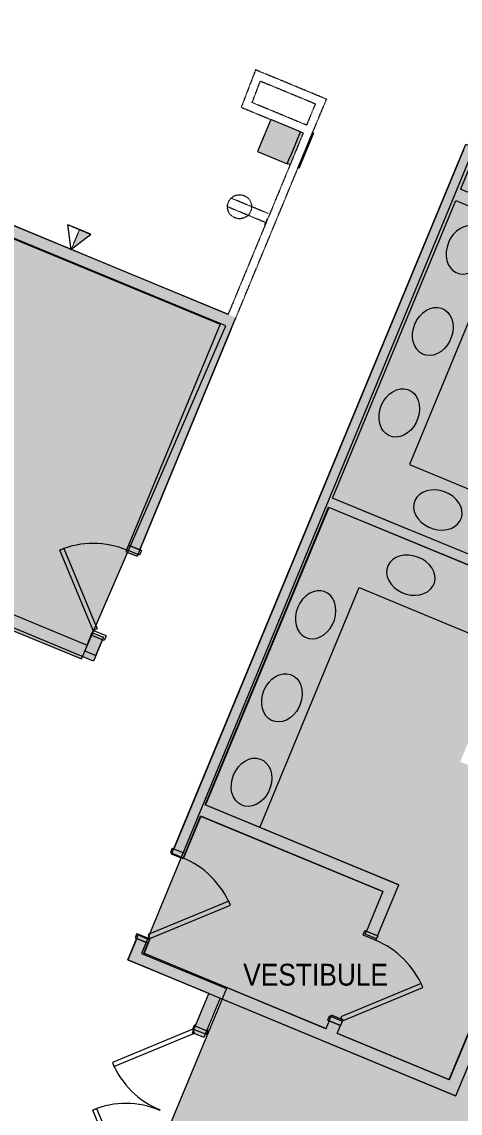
# Model space of a CAD drawing. Header units: inches. Extents: x 488 to 2071, y 800 to 2512.
# Drawn here: x 914.7 to 1095, y 1065.3 to 1514.4 of the extents above; entities that cross this region are included whole.
import ezdxf

# ---------------------------------------------------------------- set-up
doc = ezdxf.new("R2010")
doc.units = ezdxf.units.IN
doc.header["$MEASUREMENT"] = 0
doc.linetypes.add('Demolished', pattern=[0.1875, 0.125, -0.0625])
for name, color, linetype, lineweight in [('A-ANNO-NOTE', 131, 'Demolished', 9), ('A-DETL-GENF', 92, 'Continuous', 9), ('A-DETL-THIN', 151, 'Continuous', 9), ('A-DOOR', 31, 'Demolished', 9), ('A-DOOR-FRAM', 31, 'Demolished', 20), ('A-Flor-Shel-Text', 8, 'Continuous', 9), ('A-Flor-Shel-Tptn', 8, 'Continuous', 9), ('A-WALL', 113, 'Demolished', 9), ('A-WALL-PATT', 111, 'Continuous', 13), ('A-Wall-Shel', 8, 'Continuous', 9), ('A-Wall-Shel-Fill', 8, 'Continuous', 9), ('AI-Wall-Corr', 8, 'Continuous', 9), ('AI-Wall-Demz-E', 8, 'Continuous', 9), ('AI-Wall-Fill-E-2', 8, 'Continuous', 9), ('E-ELEC-FIXT', 91, 'Demolished', 9), ('I-WALL', 2, 'Demolished', 9), ('P-Fixt-Shel', 8, 'Continuous', 9), ('S-Cols', 8, 'Continuous', 9), ('S-Cols-Fill', 8, 'Continuous', 9)]:
    doc.layers.add(name, color=color, linetype=linetype, lineweight=lineweight)
doc.styles.add('Stylus BT', font='stylu.ttf', dxfattribs={"width": 0.9, "height": 9})

# ---------------------------------------------------------------- blocks, each defined once
blk = doc.blocks.new('Revit Link EDITED_dwg_SINK1-5488117-Level 1 DEMOLITION')
at = {"layer": 'A-Flor-Shel-Tptn', "color": 7, "flags": 128}
blk.add_lwpolyline([(0, 20.04), (-1.93, 19.9), (-3.8, 19.47), (-5.53, 18.77), (-7.05, 17.84), (-8.33, 16.69), (-9.3, 15.38), (-9.93, 13.94), (-10.21, 12.44), (-10.12, 10.93), (-9.66, 9.45), (-8.85, 8.07), (-7.72, 6.84), (-6.32, 5.79), (-4.68, 4.97), (-2.88, 4.41), (-0.97, 4.12), (0.97, 4.12), (2.88, 4.41), (4.69, 4.97), (6.32, 5.79), (7.73, 6.84), (8.86, 8.07), (9.67, 9.45), (10.12, 10.93), (10.22, 12.44), (9.94, 13.94), (9.3, 15.38), (8.33, 16.69), (7.06, 17.84), (5.53, 18.77), (3.8, 19.47), (1.94, 19.9)], close=True, dxfattribs=at)
blk = doc.blocks.new('Revit Link EDITED_dwg_SINK1-5488118-Level 1 DEMOLITION')
at = {"layer": 'A-Flor-Shel-Tptn', "color": 7, "flags": 128}
blk.add_lwpolyline([(0, 20.04), (-1.93, 19.9), (-3.8, 19.47), (-5.53, 18.77), (-7.05, 17.84), (-8.33, 16.69), (-9.3, 15.38), (-9.93, 13.94), (-10.21, 12.44), (-10.12, 10.93), (-9.66, 9.45), (-8.85, 8.07), (-7.72, 6.84), (-6.32, 5.79), (-4.68, 4.97), (-2.88, 4.41), (-0.97, 4.12), (0.97, 4.12), (2.88, 4.41), (4.69, 4.97), (6.32, 5.79), (7.73, 6.84), (8.86, 8.07), (9.67, 9.45), (10.12, 10.93), (10.22, 12.44), (9.94, 13.94), (9.3, 15.38), (8.33, 16.69), (7.06, 17.84), (5.53, 18.77), (3.8, 19.47), (1.94, 19.9)], close=True, dxfattribs=at)
blk = doc.blocks.new('Revit Link EDITED_dwg-5488103-Level 1 DEMOLITION')
at = {"layer": 'A-Wall-Shel-Fill'}
h = blk.add_hatch(color=7, dxfattribs=at)
h.paths.add_polyline_path([(1093.09, 1072.46), (1093.09, 1072.55), (958.28, 1128.39), (961.92, 1137.17), (966.54, 1135.25), (964.82, 1131.09), (1039.75, 1100.05), (1039.75, 1100.14), (964.91, 1131.14), (967.2, 1136.69), (962.47, 1138.65), (958.2, 1128.34), (1092.96, 1072.51)], flags=0)
h.paths.add_polyline_path([(1090.47, 1079.05), (1112.12, 1131.32), (1112.07, 1131.34), (1090.45, 1079.14), (1044.4, 1098.22), (1044.4, 1098.13), (1090.45, 1079.06)], flags=0)
h.paths.add_polyline_path([(1229.59, 1080.58), (1230.33, 1082.36), (1114.81, 1130.2), (1225.47, 1082.36)], flags=0)
h.paths.add_polyline_path([(1045.71, 1101.38), (1046.7, 1103.76), (1042.08, 1105.67), (1041.09, 1103.29), (1044.4, 1101.92)], flags=0)
h.paths.add_polyline_path([(1060.48, 1137.02), (1069.67, 1159.24), (990.18, 1192.17), (1040.89, 1314.58), (1123.94, 1280.18), (1124.02, 1280.36), (1040.85, 1314.66), (990.12, 1192.17), (1069.67, 1159.22), (1061.02, 1138.33), (1056.4, 1140.24), (1055.86, 1138.93), (1057.31, 1138.33)], flags=0)
h.paths.add_polyline_path([(1063.13, 1156.49), (1063.13, 1156.51), (988.19, 1187.52), (981.85, 1172.21), (977.23, 1174.12), (1096.38, 1461.73), (1100.98, 1459.83), (1095.03, 1445.46), (1171.09, 1414), (1177.03, 1428.33), (1181.65, 1426.42), (1173.78, 1407.43), (1093.12, 1440.84), (1042.38, 1318.35), (1051.45, 1314.66), (1042.46, 1318.38), (1093.17, 1440.79), (1173.81, 1407.43), (1182.62, 1428.69), (1177.95, 1430.63), (1171.06, 1414), (1095.1, 1445.46), (1101.98, 1462.1), (1097.25, 1464.05), (976.24, 1171.91), (980.98, 1169.95), (988.25, 1187.5), (1063.1, 1156.5)], flags=0)
h.paths.add_polyline_path([(1102.36, 1206.86), (1102.36, 1206.86), (1102.35, 1206.86)], flags=0)
h.paths.add_polyline_path([(1102.37, 1206.87), (1128.37, 1269.63), (1128.27, 1269.67), (1102.89, 1208.14)], flags=0)
h.paths.add_polyline_path([(1129.99, 1273.29), (1134.66, 1284.58), (1134.45, 1284.66), (1129.79, 1273.37)], flags=0)
h.paths.add_polyline_path([(1136.1, 1288.31), (1162.11, 1351.08), (1161.87, 1351.18), (1135.97, 1288.36)], flags=0)
blk.add_hatch(color=7, dxfattribs=at).paths.add_polyline_path([(989.53, 1096.46), (996.21, 1112.59), (991.59, 1114.5), (984.91, 1098.37)], flags=0)
at = {"layer": 'AI-Wall-Fill-E-2'}
h = blk.add_hatch(color=7, dxfattribs=at)
h.paths.add_polyline_path([(888.45, 1226.24), (905.48, 1267.36), (944.19, 1251.32), (948.28, 1261.18), (943.66, 1263.09), (943.21, 1262.01), (947.83, 1260.1), (945.15, 1253.63), (940.53, 1255.55), (941.49, 1257.86), (902.78, 1273.89), (883.83, 1228.16)], flags=0)
h.paths.add_polyline_path([(962.05, 1294.44), (963.13, 1297.06), (958.51, 1298.96), (957.43, 1296.35), (958.51, 1295.9)], flags=0)
h.paths.add_polyline_path([(999.5, 1393.97), (999.49, 1394.02), (998.8, 1394.26)], flags=0)
h.paths.add_polyline_path([(859.14, 1452.11), (859.14, 1452.16), (849.7, 1456.02)], flags=0)
h.paths.add_polyline_path([(847.08, 1457.1), (847.08, 1457.15), (805.47, 1474.39), (805.47, 1474.34), (844.29, 1458.26)], flags=0)
h.paths.add_polyline_path([(805.56, 1487.46), (838.83, 1565.84), (838.77, 1565.99), (819.74, 1521)], flags=0)
h.paths.add_polyline_path([(844.19, 1565.97), (844.28, 1566.22), (830.76, 1598.86), (830.6, 1598.79), (844.1, 1566.2)], flags=0)
h.paths.add_polyline_path([(829.54, 1601.33), (829.7, 1601.41), (777.43, 1727.6), (777.27, 1727.54), (802.93, 1665.58)], flags=0)
h.paths.add_polyline_path([(776.22, 1730.08), (776.37, 1730.15), (679.69, 1963.56), (679.55, 1963.46), (685.03, 1950.22), (680.57, 1948.38), (695.88, 1911.42), (700.34, 1913.27), (713.29, 1881.99)], flags=0)
h.paths.add_polyline_path([(630.52, 1928.39), (675.5, 1960.17), (675.36, 1960.5), (635, 1932.01), (632.5, 1933.05), (630.73, 1928.77), (500.42, 1982.75), (500.25, 1982.34), (629.94, 1928.62)], flags=0)
h.paths.add_polyline_path([(662.79, 1957.29), (678.88, 1964.24), (677.28, 1966.51), (678.2, 1967.16), (677.88, 1967.94), (666.53, 1959.93)], flags=0)
at = {"layer": 'S-Cols-Fill'}
h = blk.add_hatch(color=7, dxfattribs=at)
h.paths.add_polyline_path([(1028.57, 1454.06), (1034.57, 1468.56), (1034.24, 1468.7), (1028.24, 1454.2), (1028.43, 1454.12)], flags=0)
h.paths.add_polyline_path([(1025, 1455.54), (1030.42, 1468.63), (1029.33, 1469.08), (1025.12, 1458.92), (1025.06, 1458.92), (1023.86, 1456.01), (1024.04, 1455.93)], flags=0)
at = {"layer": 'A-Wall-Shel', "color": 7}
blk.add_line((1046.7, 1103.76), (1045.71, 1101.38), dxfattribs=at)
at = {"layer": 'A-Wall-Shel', "color": 7, "flags": 128}
for points in [[(1063.13, 1156.49), (988.25, 1187.5), (980.98, 1169.95), (976.24, 1171.91), (1097.25, 1464.05), (1101.99, 1462.09), (1095.1, 1445.46)], [(1073.93, 1305.34), (1042.46, 1318.38), (1093.17, 1440.79), (1173.8, 1407.39), (1182.62, 1428.69), (1177.95, 1430.63), (1171.06, 1414), (1095.1, 1445.46)], [(1123.94, 1280.18), (1040.89, 1314.58), (990.18, 1192.17), (1069.68, 1159.24)], [(984.91, 1098.37), (991.59, 1114.5), (958.2, 1128.34), (962.47, 1138.65), (967.2, 1136.69), (964.91, 1131.14), (1039.78, 1100.13)], [(1061.02, 1138.33), (1060.48, 1137.02), (1055.86, 1138.93), (1056.4, 1140.24)], [(1044.4, 1098.22), (1090.45, 1079.14), (1112.07, 1131.34), (1112.12, 1131.32)], [(996.21, 1112.59), (1093.09, 1072.46), (1093.12, 1072.54)], [(1041.09, 1103.29), (1042.08, 1105.67), (1046.7, 1103.76), (1042.08, 1105.67)]]:
    blk.add_lwpolyline(points, dxfattribs=at)
at = {"layer": 'AI-Wall-Corr', "color": 7, "flags": 128}
blk.add_lwpolyline([(996.21, 1112.59), (989.53, 1096.46), (984.91, 1098.37)], dxfattribs=at)
at = {"layer": 'AI-Wall-Demz-E', "color": 7}
for p, q in [((861.7, 1451.1), (999.52, 1394.01)), ((1000.82, 1388.02), (962.05, 1294.44)), ((958.52, 1298.97), (957.43, 1296.35)), ((957.43, 1296.35), (962.05, 1294.44))]:
    blk.add_line(p, q, dxfattribs=at)
at = {"layer": 'AI-Wall-Demz-E', "color": 7, "flags": 128}
blk.add_lwpolyline([(948.28, 1261.18), (944.19, 1251.32), (905.48, 1267.36), (888.45, 1226.24), (883.83, 1228.16), (902.78, 1273.89), (941.48, 1257.86), (943.65, 1263.09)], close=True, dxfattribs=at)
at = {"layer": 'P-Fixt-Shel', "color": 7, "flags": 128}
for points in [[(1115.25, 1431.64), (1074.08, 1332.25), (1135.01, 1307.01)], [(1012.52, 1182.92), (1053.38, 1281.57), (1114.14, 1256.4)]]:
    blk.add_lwpolyline(points, dxfattribs=at)
at = {"layer": 'S-Cols', "color": 7}
for p, q in [((1034.24, 1468.7), (1034.57, 1468.56)), ((1025, 1455.54), (1023.86, 1456.01))]:
    blk.add_line(p, q, dxfattribs=at)
at = {"layer": 'S-Cols', "color": 7, "flags": 128}
blk.add_lwpolyline([(1034.57, 1468.56), (1028.57, 1454.06), (1028.24, 1454.2)], dxfattribs=at)
for p, rotation in [((1108.68, 1415.91), 67.60499999997461), ((1081.56, 1302.19), 339.6286773096162), ((1070.45, 1275.37), 339.6286773096162), ((1046.63, 1265.75), 67.3949650739267)]:
    blk.add_blockref('Revit Link EDITED_dwg_SINK1-5488118-Level 1 DEMOLITION', p, dxfattribs=dict(rotation=rotation))
at = {"extrusion": (0, 0, -1), "zscale": -1, "rotation": 292.3950000000253}
for p in [(-1094.86, 1382.38), (-1081.05, 1348.85), (-1032.77, 1231.61), (-1020.28, 1196.86)]:
    blk.add_blockref('Revit Link EDITED_dwg_SINK1-5488117-Level 1 DEMOLITION', p, dxfattribs=at)
at = {"layer": 'A-Flor-Shel-Text', "insert": (1035.51, 1126.79), "char_height": 9, "width": 69.9558, "attachment_point": 2, "line_spacing_factor": 1.091849, "style": 'Stylus BT'}
blk.add_mtext('VESTIBULE', dxfattribs=at)
blk = doc.blocks.new('PS - Power Device _Wall Base_ - Duplex-4862727-Level 1 DEMOLITION')
at = {"layer": 'E-ELEC-FIXT', "color": 7}
for p, q in [((1426.48, 995.66), (1426.4, 995.49)), ((1426.48, 995.66), (1429, 994.57)), ((1428.93, 994.4), (1429, 994.57))]:
    blk.add_line(p, q, dxfattribs=at)
blk = doc.blocks.new('Single Flush - OTJ_SOLIDFLUSH_ALUM-5309654-Level 1 DEMOLITION')
at = {"layer": 'A-DOOR', "color": 55, "linetype": 'Continuous', "lineweight": 20}
for p, q in [((-7.42, 27.82), (-8.65, 26.59)), ((17.91, 2.5), (-7.42, 27.82)), ((-8.65, 26.59), (16.67, 1.26)), ((16.67, 1.26), (17.91, 2.5))]:
    blk.add_line(p, q, dxfattribs=at)
at = {"layer": 'A-DOOR', "linetype": 'Continuous'}
blk.add_arc((17.91, 2.5), 35.81, 135, 180.5, dxfattribs=at)
at = {"layer": 'A-DOOR-FRAM', "color": 55, "linetype": 'Continuous'}
for p, q in [((-20, -3.25), (-20, 2.5)), ((-20, 2.5), (-18, 2.5)), ((-18, -3.25), (-18, 2.5)), ((18, -3.25), (18, 2.5)), ((18, 2.5), (20, 2.5)), ((20, -3.25), (20, 2.5)), ((-20, -3.25), (-18, -3.25)), ((18, -3.25), (20, -3.25))]:
    blk.add_line(p, q, dxfattribs=at)
blk = doc.blocks.new('Single Flush - OTJ_SOLIDFLUSH_ALUM-5309679-Level 1 DEMOLITION')
at = {"layer": 'A-DOOR', "color": 55, "linetype": 'Continuous', "lineweight": 20}
for p, q in [((-8.65, -26.59), (16.67, -1.26)), ((17.91, -2.5), (-7.42, -27.82)), ((16.67, -1.26), (17.91, -2.5)), ((-7.42, -27.82), (-8.65, -26.59))]:
    blk.add_line(p, q, dxfattribs=at)
at = {"layer": 'A-DOOR', "linetype": 'Continuous'}
blk.add_arc((17.91, -2.5), 35.81, 179.5, 225, dxfattribs=at)
at = {"layer": 'A-DOOR-FRAM', "color": 55, "linetype": 'Continuous'}
for p, q in [((-20, 3.25), (-20, -2.5)), ((-20, 3.25), (-18, 3.25)), ((-18, 3.25), (-18, -2.5)), ((18, 3.25), (18, -2.5)), ((18, 3.25), (20, 3.25)), ((20, 3.25), (20, -2.5)), ((-20, -2.5), (-18, -2.5)), ((18, -2.5), (20, -2.5))]:
    blk.add_line(p, q, dxfattribs=at)
blk = doc.blocks.new('Double Flush - Int-F-WDMF-72_ x 84_-5461230-Level 1 DEMOLITION')
at = {"layer": 'A-DOOR', "color": 55, "linetype": 'Continuous', "lineweight": 20}
for p, q in [((-35.91, 3), (-10.58, 28.32)), ((-9.35, 27.09), (-34.67, 1.76)), ((-10.58, 28.32), (-9.35, 27.09)), ((10.58, 28.32), (9.35, 27.09)), ((9.35, 27.09), (34.67, 1.76)), ((35.91, 3), (10.58, 28.32)), ((-34.67, 1.76), (-35.91, 3)), ((34.67, 1.76), (35.91, 3))]:
    blk.add_line(p, q, dxfattribs=at)
at = {"layer": 'A-DOOR', "linetype": 'Continuous'}
for centre, start, end in [((-35.91, 3), 359.5, 45), ((35.91, 3), 135, 180.5)]:
    blk.add_arc(centre, 35.81, start, end, dxfattribs=at)
at = {"layer": 'A-DOOR-FRAM', "color": 55, "linetype": 'Continuous'}
for p, q in [((-38, 3), (-36, 3)), ((-38, 3), (-38, 2.5)), ((-38, 2.5), (-37.5, 2.5)), ((-37.5, -2.5), (-37.5, 2.5)), ((-36, -3), (-36, 3)), ((36, -3), (36, 3)), ((36, 3), (38, 3)), ((37.5, 2.5), (38, 2.5)), ((37.5, -2.5), (37.5, 2.5)), ((38, 3), (38, 2.5)), ((-38, -2.5), (-37.5, -2.5)), ((-38, -3), (-38, -2.5)), ((-38, -3), (-36, -3)), ((36, -3), (38, -3)), ((37.5, -2.5), (38, -2.5)), ((38, -3), (38, -2.5))]:
    blk.add_line(p, q, dxfattribs=at)

msp = doc.modelspace()

# ---------------------------------------------------------------- hatches: boundary and pattern name
at = {"layer": 'A-ANNO-NOTE'}
msp.add_hatch(color=7, dxfattribs=at).paths.add_polyline_path([(934.92, 1420.65), (943.1, 1426.93), (938.34, 1428.9)], flags=0)
at = {"layer": 'A-DETL-GENF'}
h = msp.add_hatch(color=9, dxfattribs=at)
h.paths.add_polyline_path([(830.47, 799.94), (1415.16, 799.94), (1461.44, 911.67), (1454.19, 914.67), (1460.19, 929.16), (1467.44, 926.16), (1483.65, 965.29), (1375.23, 1012.17), (1376.02, 1013.99), (1354.17, 1023.83), (1339.44, 1030.19), (1338.51, 1028.04), (1114.81, 1124.75), (1093.18, 1072.51), (1093.12, 1072.51), (1093.09, 1072.46), (997, 1112.26), (954.85, 1010.5), (954.06, 1010.84), (953.51, 1009.5), (920.23, 1023.28), (831.49, 809.04), (756.81, 839.97), (759.15, 845.61), (547.33, 933.35), (585.4, 1025.28), (752.68, 955.99), (848.55, 1187.43), (864.26, 1180.91), (870.06, 1194.9), (874.34, 1193.12), (905.88, 1265.96), (939.16, 1252.24), (939.58, 1253.23), (905.48, 1267.36), (888.45, 1226.24), (883.83, 1228.16), (902.78, 1273.89), (941.49, 1257.87), (943.66, 1263.09), (943.83, 1263.02), (958.13, 1296.06), (957.43, 1296.35), (996.19, 1389.93), (798.84, 1471.7), (838.32, 1567.02), (675.55, 1959.92), (630.52, 1928.39), (509.26, 1978.61), (488.05, 1927.42), (488.05, 799.94), (828.66, 799.94)], flags=0)
h.paths.add_polyline_path([(776.32, 846.05), (776.32, 846.05), (774.9, 846.64)], flags=0)
h.paths.add_polyline_path([(771.7, 847.96), (773.87, 853.2), (778.49, 851.28), (792.27, 884.54), (787.64, 886.46), (791.76, 896.39), (782.02, 900.42), (885.31, 1149.79), (845.1, 1166.44), (737.24, 906.04), (608.76, 959.26), (610.61, 963.74), (734.62, 912.38), (750.86, 951.6), (588.29, 1018.94), (553.94, 936.02), (761.06, 850.23), (761.82, 852.06), (771.32, 848.12)], flags=0)
h.paths.add_polyline_path([(793.67, 901.01), (895.06, 1145.78), (889.96, 1147.88), (788.57, 903.12), (792.27, 901.59)], flags=0)
h.paths.add_polyline_path([(1208.68, 1017.04), (1194.19, 1023.04), (1200.19, 1037.54), (1214.69, 1031.54), (1213.24, 1028.04)], flags=0)
h.paths.add_polyline_path([(1090.45, 1079.14), (1112.07, 1131.34), (1230.33, 1082.36), (1281.61, 1206.16), (1128.37, 1269.63), (1102.35, 1206.86), (1094.97, 1209.92), (1123.94, 1280.18), (1040.89, 1314.58), (990.18, 1192.17), (1069.67, 1159.21), (1060.48, 1137.02), (1055.86, 1138.93), (1063.1, 1156.5), (988.25, 1187.5), (980.98, 1169.95), (980.1, 1170.31), (966.38, 1137.03), (967.2, 1136.69), (964.91, 1131.14), (1039.78, 1100.13), (1042.08, 1105.67), (1046.7, 1103.76), (1044.4, 1098.22), (1088.56, 1079.93)], flags=0)
h.paths.add_polyline_path([(887.16, 1154.26), (891.3, 1164.3), (851.25, 1180.89), (847.09, 1170.85), (885.31, 1155.02)], flags=0)
h.paths.add_polyline_path([(904.36, 1164.29), (905.85, 1167.9), (870.61, 1183.16), (868.88, 1179), (904.34, 1164.3)], flags=0)
h.paths.add_polyline_path([(1283.14, 1209.85), (1287.81, 1221.14), (1134.66, 1284.58), (1129.99, 1273.29), (1283, 1209.91)], flags=0)
h.paths.add_polyline_path([(1289.34, 1224.83), (1290.07, 1226.59), (1331.78, 1327.29), (1321.78, 1337.25), (1309.06, 1349.25), (1221.09, 1385.7), (1246.73, 1447.6), (1198.68, 1467.46), (1196.39, 1461.95), (1191.73, 1463.89), (1193.99, 1469.44), (1118.06, 1500.89), (1115.77, 1495.35), (1114.37, 1495.93), (1100.65, 1462.65), (1101.99, 1462.09), (1095.1, 1445.46), (1171.08, 1414.03), (1177.95, 1430.63), (1182.62, 1428.69), (1173.78, 1407.4), (1093.17, 1440.79), (1042.46, 1318.38), (1081.48, 1302.23), (1125.55, 1284.06), (1154.48, 1354.23), (1162.11, 1351.08), (1136.1, 1288.31), (1287.81, 1225.47)], flags=0)
h.paths.add_polyline_path([(589.16, 1272.98), (574.66, 1278.98), (580.66, 1293.48), (595.16, 1287.48)], flags=0)
h.paths.add_polyline_path([(1338.28, 1342.98), (1375.21, 1432.15), (1292.74, 1466.31), (1291.68, 1465.88), (1291.54, 1466.2), (1289.55, 1465.37), (1287.64, 1469.99), (1294.3, 1472.75), (1263.3, 1547.54), (1207.64, 1524.53), (1195.14, 1554.67), (1168.82, 1543.77), (1168.46, 1544.64), (1135.2, 1530.87), (1135.56, 1529.99), (1128.98, 1527.25), (1120, 1505.56), (1246.75, 1453.06), (1254.38, 1456.21), (1256.29, 1451.59), (1254.59, 1450.89), (1254.72, 1450.57), (1253.1, 1449.9), (1234.13, 1404.09), (1257.45, 1394.41), (1250.97, 1378.72), (1331.47, 1345.38), (1333.68, 1347.58), (1338.13, 1343.13)], flags=0)
h.paths.add_polyline_path([(1246.34, 1380.64), (1250.93, 1391.72), (1232.21, 1399.47), (1227.64, 1388.39), (1238.78, 1383.77)], flags=0)
h.paths.add_polyline_path([(717.73, 1583.41), (703.24, 1589.41), (709.24, 1603.9), (723.74, 1597.9)], flags=0)
at = {"layer": 'A-WALL', "linetype": 'Continuous'}
msp.add_hatch(color=250, dxfattribs=at).paths.add_polyline_path([(1023.82, 1455.93), (1025.07, 1458.94), (1025.13, 1458.94), (1029.33, 1469.08), (1017.03, 1474.17), (1011.58, 1461), (1023.81, 1455.94)], flags=0)
at = {"layer": 'A-WALL-PATT', "lineweight": 9}
h = msp.add_hatch(color=7, dxfattribs=at)
h.paths.add_polyline_path([(962.9, 1126.47), (966.54, 1135.25), (961.92, 1137.17), (958.3, 1128.38), (959.5, 1127.88)], flags=0)
h.paths.add_polyline_path([(981.85, 1172.21), (1100.98, 1459.83), (1096.37, 1461.74), (977.24, 1174.11), (977.77, 1173.89)], flags=0)
h.paths.add_polyline_path([(1116.29, 1496.78), (1131.62, 1533.78), (1125.08, 1531.06), (1111.67, 1498.7), (1115.02, 1497.31)], flags=0)
for points in [[(1000.82, 1388.02), (1002.69, 1392.65), (800.73, 1476.27), (798.83, 1471.68), (1000.81, 1388.02)], [(1173.78, 1407.43), (1175.7, 1412.05), (1095.03, 1445.46), (1093.12, 1440.84), (1171.06, 1408.56)], [(1124.02, 1280.36), (1125.55, 1284.06), (1042.38, 1318.35), (1040.89, 1314.64), (1123.95, 1280.39)], [(1063.14, 1156.51), (1065.05, 1161.13), (990.12, 1192.17), (988.2, 1187.55), (1063.13, 1156.51)], [(1088.56, 1074.43), (1090.45, 1079.06), (964.82, 1131.09), (962.9, 1126.47), (1081.48, 1077.36)], [(1093.18, 1072.51), (1114.78, 1124.77), (1110.22, 1126.74), (1088.56, 1074.43), (1093.12, 1072.54)]]:
    msp.add_hatch(color=7, dxfattribs=at).paths.add_polyline_path(points, flags=0)
h = msp.add_hatch(color=7, dxfattribs=at)
h.paths.add_polyline_path([(945.15, 1253.63), (947.83, 1260.1), (943.21, 1262.01), (940.53, 1255.54), (944.19, 1254.03)], flags=0)
h.paths.add_polyline_path([(963.13, 1297.06), (1000.81, 1388.02), (996.19, 1389.93), (958.52, 1298.97), (963.01, 1297.11)], flags=0)
h = msp.add_hatch(color=7, dxfattribs=at)
h.paths.add_polyline_path([(1044.37, 1098.14), (1045.71, 1101.38), (1041.09, 1103.29), (1039.78, 1100.04), (1044.19, 1098.22)], flags=0)
h.paths.add_polyline_path([(1061.02, 1138.33), (1069.65, 1159.23), (1065.05, 1161.13), (1056.4, 1140.24), (1060.67, 1138.47)], flags=0)

# ---------------------------------------------------------------- linework, layer by layer
at = {"layer": 'A-ANNO-NOTE', "color": 7}
for p, q in [((1015.98, 1435.47), (1000.71, 1441.79)), ((1014.51, 1431.93), (999.25, 1438.25)), ((1014.51, 1431.93), (999.25, 1438.25)), ((934.91, 1420.73), (933.57, 1430.95)), ((933.57, 1430.95), (943.09, 1427)), ((934.92, 1420.65), (933.58, 1430.87)), ((933.58, 1430.87), (943.1, 1426.93)), ((938.34, 1428.9), (934.92, 1420.65)), ((943.1, 1426.93), (938.34, 1428.9)), ((934.91, 1420.73), (943.09, 1427)), ((934.92, 1420.65), (943.1, 1426.93)), ((934.92, 1420.65), (943.1, 1426.93)), ((937.68, 1419.58), (932.14, 1421.87))]:
    msp.add_line(p, q, dxfattribs=at)
msp.add_circle((1004.2, 1438.28), 4.95, dxfattribs=at)
at = {"layer": 'A-DETL-THIN'}
for p, q in [((1127.45, 1527.66), (963.92, 1131.05)), ((998.52, 1389.34), (798.83, 1471.68)), ((939.16, 1252.24), (998.52, 1389.34)), ((905.88, 1265.96), (939.16, 1252.24)), ((963.92, 1131.05), (998.8, 1116.61)), ((998.8, 1116.61), (954.85, 1010.5))]:
    msp.add_line(p, q, dxfattribs=at)
at = {"layer": 'A-WALL', "color": 55, "linetype": 'Continuous', "lineweight": 20}
for p, q in [((1017.03, 1474.17), (1011.58, 1461)), ((1025.12, 1458.92), (1029.33, 1469.08)), ((1034.27, 1468.93), (1028.15, 1454.14)), ((1028.21, 1454.12), (1034.33, 1468.9)), ((1034.33, 1468.9), (1034.27, 1468.93)), ((1011.58, 1461), (1023.82, 1455.93)), ((1028.15, 1454.14), (1028.21, 1454.12))]:
    msp.add_line(p, q, dxfattribs=at)
at = {"layer": 'A-WALL', "linetype": 'Continuous'}
for p, q in [((1029.33, 1469.08), (1017.03, 1474.17)), ((1023.82, 1455.93), (1025.07, 1458.94)), ((1025.07, 1458.94), (1025.12, 1458.92))]:
    msp.add_line(p, q, dxfattribs=at)
at = {"layer": 'I-WALL', "color": 250, "lineweight": 20}
for p, q in [((1010.8, 1494.6), (1004.89, 1479.19)), ((1039.97, 1482.53), (1010.8, 1494.6)), ((1009.38, 1481.12), (1012.78, 1489.99)), ((1012.78, 1489.99), (1035.4, 1480.64)), ((1002.73, 1392.63), (1039.97, 1482.53)), ((1004.89, 1479.19), (1017.03, 1474.17)), ((1031.76, 1471.86), (1009.38, 1481.12)), ((1035.4, 1480.64), (1031.76, 1471.86)), ((1030.42, 1468.63), (999.5, 1393.97)), ((1029.33, 1469.08), (1030.42, 1468.63))]:
    msp.add_line(p, q, dxfattribs=at)
at = {"layer": 'I-WALL', "color": 55, "linetype": 'Continuous', "lineweight": 20}
for p, q in [((999.5, 1393.97), (805.43, 1474.36)), ((798.83, 1471.68), (996.19, 1389.93)), ((1096.37, 1461.74), (977.23, 1174.12)), ((1042.38, 1318.35), (1093.12, 1440.84)), ((1093.12, 1440.84), (1173.78, 1407.43)), ((1000.82, 1388.02), (1002.73, 1392.63)), ((996.19, 1389.93), (958.51, 1298.97)), ((963.13, 1297.06), (1000.81, 1388.02)), ((1125.55, 1284.06), (1042.38, 1318.35)), ((990.12, 1192.17), (1040.85, 1314.66)), ((1040.85, 1314.66), (1124.02, 1280.36)), ((958.51, 1298.97), (963.13, 1297.06)), ((943.21, 1262.01), (940.53, 1255.55)), ((947.83, 1260.1), (943.21, 1262.01)), ((945.15, 1253.63), (947.83, 1260.1)), ((940.53, 1255.55), (945.15, 1253.63)), ((1069.67, 1159.22), (990.12, 1192.17)), ((981.85, 1172.21), (988.2, 1187.55)), ((988.2, 1187.55), (1063.14, 1156.51)), ((977.23, 1174.12), (981.85, 1172.21)), ((1061.02, 1138.33), (1069.67, 1159.22)), ((1063.14, 1156.51), (1056.4, 1140.24)), ((961.92, 1137.17), (958.28, 1128.39)), ((966.54, 1135.25), (961.92, 1137.17)), ((1056.4, 1140.24), (1061.02, 1138.33)), ((964.82, 1131.09), (966.54, 1135.25)), ((958.28, 1128.39), (1093.18, 1072.51)), ((1039.75, 1100.05), (964.82, 1131.09)), ((1112.14, 1131.36), (1090.47, 1079.05)), ((1093.18, 1072.51), (1114.81, 1124.75)), ((1041.09, 1103.29), (1039.75, 1100.05)), ((1045.71, 1101.38), (1041.09, 1103.29)), ((1044.37, 1098.14), (1045.71, 1101.38)), ((1090.47, 1079.05), (1044.37, 1098.14))]:
    msp.add_line(p, q, dxfattribs=at)

# ---------------------------------------------------------------- block references
at = {"layer": 'A-DOOR', "linetype": 'Continuous', "lineweight": 13}
for name, p, rotation in [('Single Flush - OTJ_SOLIDFLUSH_ALUM-5309679-Level 1 DEMOLITION', (953.17, 1279.53), 247.5004790076931), ('Single Flush - OTJ_SOLIDFLUSH_ALUM-5309654-Level 1 DEMOLITION', (971.88, 1154.69), 247.4998806576744), ('Single Flush - OTJ_SOLIDFLUSH_ALUM-5309654-Level 1 DEMOLITION', (1051.06, 1120.81), 247.5004790076929), ('Double Flush - Int-F-WDMF-72_ x 84_-5461230-Level 1 DEMOLITION', (974.01, 1065.54), 67.50047900769296)]:
    msp.add_blockref(name, p, dxfattribs=dict(at, rotation=rotation))
at = {"layer": 'A-Flor-Shel-Tptn', "color": 7}
msp.add_blockref('Revit Link EDITED_dwg-5488103-Level 1 DEMOLITION', (0, 0), dxfattribs=at)
at = {"layer": 'E-ELEC-FIXT', "color": 7, "rotation": 90.88064859689574}
msp.add_blockref('PS - Power Device _Wall Base_ - Duplex-4862727-Level 1 DEMOLITION', (2032.05, 19.87), dxfattribs=at)

doc.saveas('drawing.dxf')
